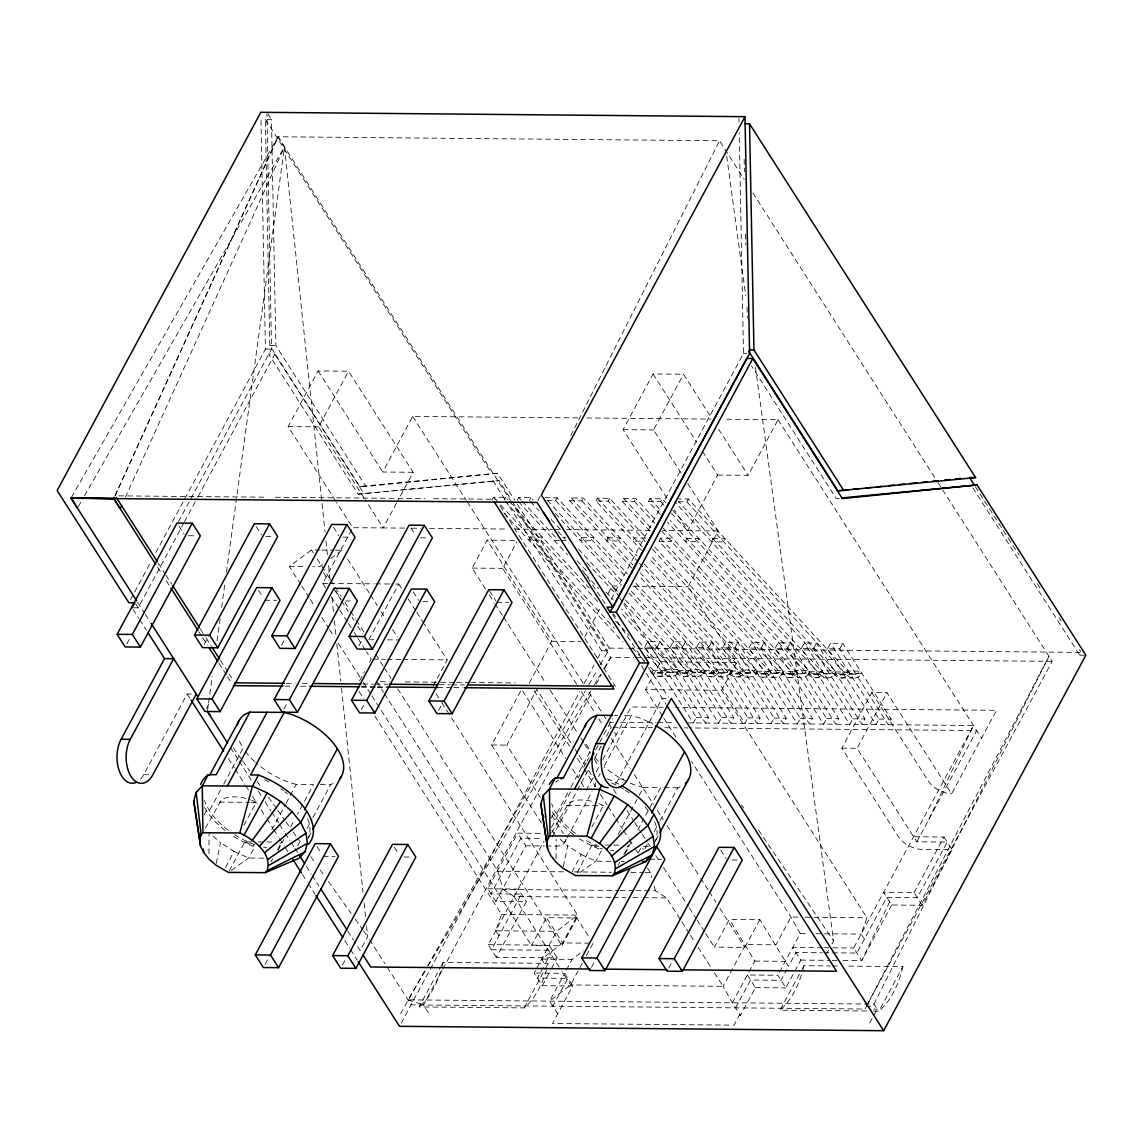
<?xml version="1.0" encoding="UTF-8"?>
<svg xmlns="http://www.w3.org/2000/svg" width="1143" height="1143" viewBox="0 0 1143 1143"><rect width="100%" height="100%" fill="white"/><g stroke="black" fill="none" stroke-linecap="round" stroke-linejoin="round"><path stroke-width="0.75" stroke-dasharray="5 3.75" d="M208.955 853.735L209.04 834.319M556.084 858.65L556.155 839.233M207.44 711.517L212.255 676.227M217.07 640.937L220.199 618.006M221.642 607.419L225.014 582.716M226.457 572.129L284.464 146.861L278.078 136.76L719.533 140.76L744.25 179.451M216.241 863.408L220.513 842.634L209.04 832.547M563.37 866.565L567.642 845.791L557.455 836.819M498.977 935.831L495.748 930.773L501.563 914.443L374.39 715.432M864.379 939.146L861.15 934.088L866.965 917.758L721.619 690.315L645.609 689.629L660.583 661.811L623.535 603.847M659.197 541.368L660.397 538.196L672.584 538.296L671.384 541.482L659.197 541.368L781.926 674.356L794.099 674.456A25.36 14.859 -89.5 0 0 809.673 673.184L797.485 673.084A25.36 14.859 -89.5 0 1 781.926 674.356L783.484 671.455L795.657 671.57L794.099 674.456L661.826 531.124M115.229 495.362L277.992 136.76L512.278 503.377M115.029 495.991L278.078 136.76L71.066 497.977M125.373 497.362L284.464 146.861L321.869 501.834M889.668 901.841L861.736 960.634L840.862 960.449M928.773 819.545L973.465 725.491L684.443 722.862M537.824 500.863L540.239 496.076M570.786 435.526L719.533 140.76M225.614 867.48L234.029 851.335L220.513 842.634M571.971 872.095L581.173 854.478L567.642 845.791M866.651 1005.854L1048.974 656.296L873.952 1004.083L867.98 1007.369M130.531 599.618L150.762 562.027M155.819 552.626L265.447 349.044L260.961 119.415M178.451 521.665L271.534 349.101L266.948 114.129M133.588 607.805L138.16 607.847L183.694 523.28M184.537 521.722L197.182 498.234M198.025 496.662L274.763 354.159L268.676 354.101L358.188 494.162L498.962 480.603L511.378 500.02M126.873 643.809L130.259 637.537M335.628 500.934L288.136 426.61L318.111 370.932L348.558 371.204L413.152 472.288L397.35 501.648M364.203 498.191L318.611 426.839L348.558 371.204M204.226 644.509L208.44 636.68M140.618 779.083A26.303 15.416 -89.5 0 0 143.718 774.654L187.152 693.987L193.238 694.044M206.569 708.346L209.941 702.073M281.564 645.209L284.936 638.937M325.598 587.831L322.74 583.373L351.901 529.238M413.152 472.288L382.705 472.016L412.666 416.395L579.572 417.909M204.154 814.788L206.397 810.616L209.44 810.644L222.914 785.612M223.757 784.041L243.13 748.065A58.25 31.561 28.3 0 1 238.716 739.335M205.411 828.132L221.313 800.1A37.576 20.36 28.3 0 1 250.231 799.771M283.921 709.046L287.293 702.788M396.521 503.191L383.205 527.923L352.73 527.695L336.585 502.42M243.916 825.332L256.261 802.386L251.731 800.314M229.243 870.866L244.888 841.805L251.589 841.848M358.916 645.909L363.131 638.08M368.803 639.694L398.764 584.059L391.692 584.002M271.848 829.761L285.321 804.729M286.164 803.158L296.28 784.384L313.468 784.527L297.423 814.316M359.545 680.828L364.546 671.555M369.532 662.283L371.189 659.182L366.446 651.753M271.034 861.936L272.677 858.879M277.62 849.706L280.907 843.591M278.006 850.392L283.921 839.419M290.665 826.875L294.051 820.603M361.259 709.746L364.631 703.488M297.794 845.649L301.152 839.391M307.053 828.432L312.11 819.045M312.953 817.488L330.641 784.627L335.613 782.469M308.524 837.333L311.053 832.647M491.961 500.077L493.476 497.262L505.663 497.362L508.021 499.934M504.134 500.191L505.663 497.362M485.461 588.888L472.159 568.085L487.204 540.168L515.95 540.425M265.033 964.392L269.248 956.562M517.25 500.305L518.779 497.491L530.952 497.591L533.324 500.163M529.438 500.42L530.952 497.591M433.054 686.143L447.199 659.882L424.41 624.207M576.629 684.186L502.62 568.357L516.807 541.996M438.598 710.46L442.827 702.616M546.968 500.577L555.669 500.663L557.184 497.834L627.536 574.057M632.008 568.271L569.728 500.791L571.243 497.962L583.43 498.077L636.937 556.069M569.728 500.791L581.901 500.891L583.43 498.077M666.812 497.977L623.106 429.597L653.067 373.975L683.514 374.247L711.06 417.352M342.371 965.092L345.757 958.834M595.96 501.02L597.475 498.205L609.662 498.305L646.338 538.067L634.165 537.953L632.965 541.125L645.152 541.239L608.133 501.134L595.96 501.02L641.394 550.254M366.56 926.016L367.689 936.674L360.202 950.576L354.43 941.561M608.133 501.134L609.662 498.305M681.085 473.045L653.539 429.925L683.514 374.247M649.653 531.024L622.192 501.263L623.707 498.434L635.894 498.548L656.011 520.351M541.453 822.931L491.633 744.979L521.594 689.343L565.656 758.309M529.28 683.071L551.798 641.252L487.204 540.168M622.192 501.263L634.365 501.377L635.894 498.548M540.396 797.585L506.863 745.107L536.81 689.486L574.172 747.951M660.368 514.436L648.424 501.506L649.953 498.677L662.126 498.791L665.683 502.634M584.73 636.894L600.518 607.59M607.99 593.717L612.134 586.002L620.978 586.088M648.424 501.506L660.611 501.606L662.126 498.791M611.134 599.261L743.521 353.387L739.207 132.659M400.579 1013.755L426.668 967.407M401.207 1023.171L579.701 691.672M583.93 683.814L594.074 664.969M597.46 658.682L601.689 650.824L506.235 501.463M678.142 501.777L686.843 501.848L688.357 499.02L848.692 672.513A21.603 12.659 -89.5 0 0 857.779 673.198L860.493 671.112L848.32 670.998L845.606 673.084A21.603 12.659 -89.5 0 1 836.519 672.413L678.542 501.477M601.689 650.824L607.776 650.881L609.276 648.095L515.679 501.62M546.525 969.65A82.996 48.635 -89.5 0 1 524.18 1007.883L419.138 1006.926L440.612 967.021M441.441 965.492L443.098 962.42L548.154 963.378A82.996 48.635 -89.5 0 1 546.954 968.107M428.311 1012.598L423.467 1005.011L442.027 970.564M442.87 968.993L592.117 691.801M596.332 683.971L601.389 674.57M604.776 668.312L610.676 657.354L513.236 504.877M551.412 968.678L557.227 957.863L496.333 957.32L526.28 901.684L495.833 901.413L487.761 888.783L517.708 833.147L543.082 833.376M702.459 451.271L717.661 475.059L687.715 530.681L662.783 530.452M495.833 901.413L525.78 845.791L517.708 833.147M551.283 817.945L553.526 813.773L556.57 813.787L570.043 788.756M644.881 647.138L647.867 641.566L660.054 641.68L708.503 717.49L705.502 723.062L657.054 647.238L644.881 647.138L693.33 722.947L696.316 717.39L647.867 641.566M570.886 787.198L590.259 751.208A58.25 31.561 28.3 0 1 585.845 742.493M496.333 957.32L488.261 944.675L543.997 841.148M551.483 827.246L570.628 791.699M579.772 774.711L578.115 777.797L571.414 767.31M583.93 766.982L586.43 762.352M587.259 760.795L588.931 757.709M595.617 749.908L612.505 718.533M551.726 832.818L568.457 803.258A37.576 20.36 28.3 0 1 592.86 801.572M552.226 836.933L576.358 792.128M577.186 790.585L589.659 767.396M594.66 758.123L601.318 745.765M606.304 736.492L611.291 727.219L608.062 722.176L613.391 722.219M721.619 690.315L736.592 662.511L688.157 586.688L718.133 531.009L687.729 483.446M717.661 475.059L748.108 475.331L778.069 419.71L723.119 419.21M657.054 647.238L660.054 641.68M586.188 790.427L592.846 778.069M596.175 771.896L598.675 767.253M602.832 759.524L631.122 706.988L663.197 707.288M598.532 776.554L600.218 773.425M604.433 765.61L631.393 715.532L639.18 717.775A58.25 31.561 28.3 0 1 652.939 724.076M564.642 842.462L566.299 839.362M567.128 837.819L592.088 791.47M670.169 647.367L673.17 641.794L685.357 641.909L733.792 717.718L730.806 723.29L682.357 647.467L670.169 647.367L718.618 723.176L721.619 717.618L673.17 641.794M682.357 647.467L685.357 641.909M591.874 826.96L603.404 805.544L598.861 803.472M615.648 783.398A26.303 15.416 -89.5 0 0 618.749 778.969L662.183 698.302L668.269 698.359M576.901 917.958L561.927 945.761L531.466 945.49L546.454 917.672L576.901 917.958L589.245 937.274M696.416 647.595L699.402 642.037L711.589 642.152L760.038 717.961L757.037 723.519L708.589 647.71L696.416 647.595L744.865 723.419L747.851 717.847L699.402 642.037M577.201 872.48L592.017 844.948L597.046 844.991M708.589 647.71L711.589 642.152M740.007 1014.012L734.02 1025.142L552.498 1023.485L572.7 985.952L542.253 985.68L534.181 973.05L535.853 969.95M536.681 968.407L556.641 931.331L577.572 915.129L450.399 716.118M543.239 967.278L537.41 978.094L567.857 978.379L552.883 1006.183M524.18 1007.883L548.154 963.378M618.134 834.476L638.351 796.928M639.194 795.371L643.409 787.541L660.597 787.684L644.566 817.474M722.647 647.838L725.634 642.28L737.821 642.38L786.27 718.204L783.269 723.762L734.82 647.952L722.647 647.838L771.096 723.648L774.082 718.09L725.634 642.28M542.253 985.68L550.583 970.236M734.82 647.952L737.821 642.38M618.163 865.094L619.806 862.036M623.935 854.392L628.864 845.206L626.964 847.234M625.135 853.55L631.05 842.562M637.808 830.018L643.709 819.045M557.727 1013.77L549.654 1001.139L564.628 973.322L534.181 973.05M566.299 970.236L572.114 959.42L583.287 950.776M638.223 852.878L640.766 848.177M748.879 648.081L751.88 642.509L764.053 642.623L812.502 718.433L809.501 724.005L761.052 648.181L748.879 648.081L797.328 723.89L800.314 718.333L751.88 642.509M582.23 963.306L570.586 984.937L549.654 1001.139M586.388 955.591L593.046 943.218L562.599 942.946L541.668 959.134L544.897 964.192L552.383 950.29L491.49 949.733L521.437 894.112L490.99 893.826L520.937 838.205L542.939 838.405M644.923 848.792L649.138 840.977M654.196 831.59L659.24 822.203M660.082 820.631L677.77 787.784L681.499 786.17M655.653 840.491L659.025 834.233M761.052 648.181L764.053 642.623M591.46 967.364L595.674 959.52M775.111 648.31L778.112 642.752L790.284 642.866L838.733 718.676L835.733 724.233L787.298 648.424L775.111 648.31L823.56 724.133L826.56 718.561L778.112 642.752M787.298 648.424L790.284 642.866M801.343 648.552L804.343 642.995L816.516 643.095L864.965 718.918L861.979 724.476L813.53 648.667L801.343 648.552L849.792 724.362L852.792 718.804L804.343 642.995M813.53 648.667L816.516 643.095M827.575 648.795L830.575 643.223L842.762 643.338L891.197 719.147L888.211 724.719L839.762 648.895L827.575 648.795L876.024 724.605L879.024 719.047L830.575 643.223M839.762 648.895L842.762 643.338M668.812 968.064L673.027 960.234M759.824 919.615L744.85 947.433L714.404 947.147L729.377 919.343L759.824 919.615L788.499 966.406L795.985 952.505L822.088 952.733M922.144 905.285L914.057 892.64L883.61 892.369L891.683 904.999L922.144 905.285L952.09 849.649L921.644 849.378A18.788 10.173 28.3 0 1 898.341 836.605L841.82 748.151L871.766 692.529L886.997 692.672L951.59 793.756L996.525 710.317L675.67 707.403M832.533 952.833L856.893 953.048L886.839 897.426L917.3 897.698L947.247 842.077L916.8 841.791L857.05 748.294L886.997 692.672M747.336 974.979L755.409 987.623L740.435 1015.427L732.363 1002.797L747.336 974.979L777.783 975.25L785.855 987.895L800.829 960.077L792.756 947.447L822.346 947.718M748.994 971.893L754.823 961.077L729.377 919.343M735.592 1007.855L750.565 980.037L781.012 980.308L786.841 969.493M779.455 972.164L800.243 933.531L790.956 917.072L691.515 761.452M866.565 1010.984L779.969 1010.198L801.457 970.307M802.272 968.764L803.929 965.692L830.432 965.935M826.918 953.262L828.589 950.176M831.918 943.989L833.576 940.903L755.352 366.503M891.683 904.999L861.736 960.634L853.664 947.99L973.465 725.491M916.8 841.791L976.693 730.548L689.729 727.934M914.057 892.64L944.018 837.019L913.571 836.747M867.537 1004.326L865.008 1009.026L411.294 1004.897L385.948 965.249M868.38 1002.754L1052.203 661.354L936.503 480.303M869.694 1023.042L873.023 1016.856M873.852 1015.313L877.181 1009.14L873.952 1004.083L408.065 999.854L427.139 967.592M873.638 1011.055L878.938 1011.098L902.899 966.592L846.349 966.078M1084.321 655.21L1079.764 655.168L1081.264 652.382L1079.349 649.395M78.324 506.549L83.639 497.291M84.511 495.733L284.464 146.861M427.553 965.864L585.287 690.915M588.831 684.728L596.803 670.827M600.346 664.654L607.447 652.296M428.054 966.064L590.688 691.144M594.317 685L600.675 674.241M604.318 668.098L610.676 657.354L633.822 657.554M279.835 844.091L281.735 842.048M300.766 584.473L289.236 566.414L311.482 549.983L319.94 550.054M322.469 564.642L319.683 566.699L312.911 566.628M330.798 558.47L341.928 550.254L343.843 553.241M231.315 870.337L248.674 858.036L254.675 846.906A62.008 33.59 28.3 0 1 230.815 834.59M579.887 872.466L595.817 861.179L601.804 850.063A62.008 33.59 28.3 0 1 579.444 838.733M497.519 473.231L365.903 486.532L275.877 345.643L271.462 119.472L265.376 119.415L269.791 345.586L359.816 486.475L497.519 473.231L514.721 500.134M358.188 494.162L498.962 480.603M320.34 784.569L330.641 784.627M664.04 787.698L677.77 787.784M219.413 802.129L249.56 802.329M566.557 805.286L603.404 805.544M266.676 841.962L275.049 842.02M613.805 845.12L622.178 845.163M620.92 861.379L624.264 861.408M288.136 426.61L318.611 426.839M614.191 715.404L617.634 715.432M624.507 715.489L631.393 715.532M251.246 802.343L256.261 802.386M258.304 841.905L263.319 841.948M605.433 845.063L610.462 845.091M263.747 858.15L248.674 858.036L234.029 851.335M610.876 861.308L595.817 861.179L581.173 854.478M269.791 345.586L275.877 345.643M265.447 349.044L271.534 349.101M743.521 353.387L746.565 353.416M586.673 417.967L710.717 419.095M359.816 486.475L365.903 486.532M839.291 498.534L836.247 498.505L751.508 365.889M545.011 497.719L557.184 497.834M676.185 498.919L688.357 499.02M118.815 495.862L266.448 497.205M275.334 497.276L424.739 498.634M433.64 498.719L495.891 499.277L615.391 686.286M404.579 528.109L383.205 527.923L365.16 499.677M411.694 528.18L420.595 528.252M429.511 528.337L507.863 529.052M514.979 529.109L552.369 529.452M554.155 529.466L559.499 529.523M566.614 529.58L652.096 530.366M562.427 537.296L565.899 537.339M188.481 535.724L196.939 535.796M265.819 536.424L274.277 536.496M343.171 537.124L351.63 537.196M420.51 537.824L428.968 537.896M559.484 540.468L554.269 540.41L555.455 537.239L522.322 501.334M561.227 540.482L566.442 540.525L568.857 543.139M321.626 550.069L333.47 550.183M335.156 550.197L341.928 550.254M289.236 566.414L306.153 566.571M472.159 568.085L502.62 568.357M322.74 583.373L328.055 583.416M329.813 583.444L374.004 583.844M375.776 583.859L389.92 583.987M633.351 586.202L688.157 586.688M264.79 600.232L276.635 600.332M345.515 600.961L353.973 601.032M422.853 601.661L431.311 601.732M496.819 602.332L508.664 602.447M370.503 639.709L373.875 639.737M387.42 639.866L399.25 639.966M551.798 641.252L580.558 641.509M609.276 648.095L627.093 648.267M628.864 648.281L635.994 648.338M637.78 648.367L1081.264 652.382M635.594 657.568L642.723 657.639M644.495 657.654L1052.203 661.354M372.961 659.211L385.334 659.311M387.106 659.34L401.25 659.468M403.008 659.482L447.199 659.882M660.583 661.811L736.592 662.511M658.311 672.527L670.484 672.641M683.6 672.756L695.787 672.87M709.846 672.998L722.019 673.113M736.078 673.241L748.251 673.341M762.31 673.47L774.483 673.584M788.541 673.713L800.729 673.827M814.773 673.956L826.96 674.056M841.005 674.184L853.192 674.299M658.182 676.285L670.37 676.399M683.485 676.513L695.673 676.627M709.717 676.756L721.905 676.87M735.949 676.999L748.136 677.099M762.195 677.227L774.368 677.342M788.427 677.47L800.6 677.585M814.659 677.713L826.832 677.813M840.891 677.942L853.078 678.056M380.333 681.714L389.206 681.799M405.165 681.942L438.855 682.257M440.626 682.271L454.8 682.4M456.586 682.414L468.987 682.528M470.759 682.542L515.093 682.942M286.35 683.3L295.237 683.385M302.352 683.443L309.467 683.514M362.831 684L373.49 684.1M375.275 684.114L387.72 684.228M439.312 684.686L449.985 684.786M451.756 684.8L464.201 684.914M284.85 686.086L293.737 686.171M300.852 686.229L307.967 686.3M361.331 686.786L375.561 686.914M377.333 686.929L388.006 687.014M437.812 687.472L452.042 687.6M453.814 687.615L462.715 687.7M361.517 687.043L375.661 687.172M377.433 687.2L386.263 687.272M696.316 717.39L708.503 717.49M721.619 717.618L733.792 717.718M747.851 717.847L760.038 717.961M774.082 718.09L786.27 718.204M800.314 718.333L812.502 718.433M826.56 718.561L838.733 718.676M852.792 718.804L864.965 718.918M879.024 719.047L891.197 719.147M620.506 722.29L656.025 722.605M657.796 722.619L673.784 722.762M613.077 727.248L652.296 727.605M664.769 727.705L677.242 727.82M684.371 727.891L687.943 727.92M491.633 744.979L506.863 745.107M841.82 748.151L857.05 748.294M143.718 774.654L152.862 774.74M618.749 778.969L624.835 779.012M648.367 846.663L641.609 846.606L643.395 849.406M525.78 845.791L544.397 845.949M546.083 845.963L556.241 846.063A18.788 10.173 28.3 0 0 565.314 838.39M323.255 856.278L335.085 856.378M403.979 857.007L412.437 857.093M649.681 859.236L661.526 859.35M732.091 859.993L738.864 860.05M384.477 693.715L497.905 871.223L563.513 871.823M574.157 871.909L611.391 872.252M630.893 872.438L643.295 872.538M645.081 872.566L650.396 872.609L651.781 877.567M487.761 888.783L518.208 889.054L526.28 901.684M497.905 871.223L502.991 889.425L618.234 890.468M620.006 890.483L634.194 890.611M635.965 890.626L655.468 890.811L666.54 897.884L680.914 920.372M502.991 889.425L514.064 896.498L611.576 897.384M613.348 897.398L625.764 897.512M632.851 897.569L641.723 897.655M643.495 897.669L666.54 897.884M501.563 914.443L577.572 915.129L562.599 942.946L546.454 917.672M798.028 917.129L790.956 917.072L776.04 944.775L745.536 944.604L723.062 986.323L732.363 1002.797M805.101 917.2L812.173 917.257M813.93 917.286L866.965 917.758M495.748 930.773L556.641 931.331M800.243 933.531L808.944 933.617M815.902 933.674L822.874 933.745M824.603 933.76L861.15 934.088M488.261 944.675L549.154 945.232L557.227 957.863M824.074 947.733L853.664 947.99M823.832 952.748L830.79 952.819M800.829 960.077L830.418 960.349M832.161 960.363L839.119 960.434M541.668 959.134L572.114 959.42M754.823 961.077L785.27 961.349M832.204 965.949L839.276 966.021M755.409 987.623L785.855 987.895M873.709 1009.098L877.181 1009.14M739.25 1015.413L740.435 1015.427M623.106 429.597L653.539 429.925M718.133 531.009L687.715 530.681L674.413 509.878M643.409 787.541L635.608 785.298A58.25 31.561 28.3 0 1 604.09 766.753M296.28 784.384L288.479 782.141A58.25 31.561 28.3 0 1 255.746 762.538M408.065 999.854L423.467 1005.011M592.017 844.948L596.56 847.02A37.576 20.36 28.3 0 0 602.561 848.92M244.888 841.805L249.431 843.877A37.576 20.36 28.3 0 0 253.932 845.363M686.843 501.848L846.577 674.941A25.36 14.859 -89.5 0 0 862.136 673.67L849.949 673.556A25.36 14.859 -89.5 0 1 834.39 674.827L674.656 501.734M672.784 510.321L822.46 672.284A21.603 12.659 -89.5 0 0 831.547 672.956L834.261 670.87L822.088 670.755L819.36 672.856A21.603 12.659 -89.5 0 1 810.273 672.17L670.069 520.479M660.611 501.606L664.183 505.492M671.355 513.25L820.331 674.699A25.36 14.859 -89.5 0 0 835.904 673.427L823.717 673.313A25.36 14.859 -89.5 0 1 808.158 674.584L667.526 522.194M649.953 498.677L661.783 511.507M663.111 528.037L796.228 672.041A21.603 12.659 -89.5 0 0 805.315 672.727L808.03 670.627L795.857 670.512L793.128 672.613A21.603 12.659 -89.5 0 1 784.041 671.927L660.397 538.196M634.365 501.377L654.668 523.365M623.707 498.434L652.11 529.209M654.753 547.183L769.996 671.798A21.603 12.659 -89.5 0 0 779.083 672.484L781.798 670.398L769.61 670.284L766.896 672.37A21.603 12.659 -89.5 0 1 757.809 671.698L649.795 554.884M652.367 549.069L767.867 674.227A25.36 14.859 -89.5 0 0 783.426 672.956L771.254 672.841A25.36 14.859 -89.5 0 1 755.694 674.113L648.61 558.084M597.475 498.205L642.58 547.068M644.152 563.885L743.75 671.57A21.603 12.659 -89.5 0 0 752.837 672.241L755.566 670.155L743.379 670.041L740.664 672.141A21.603 12.659 -89.5 0 1 731.577 671.455L640.394 572.886M581.901 500.891L638.165 561.856M639.366 563.17L741.636 673.984A25.36 14.859 -89.5 0 0 757.195 672.713L745.022 672.598A25.36 14.859 -89.5 0 1 729.463 673.87L639.223 576.086M571.243 497.962L633.179 565.071M635.951 583.187L717.518 671.327A21.603 12.659 -89.5 0 0 726.605 672.013L729.334 669.912L717.147 669.798L714.432 671.898A21.603 12.659 -89.5 0 1 705.345 671.212L629.779 589.588M555.669 500.663L626.364 577.272M634.794 586.402L715.404 673.741A25.36 14.859 -89.5 0 0 730.963 672.47L718.79 672.37A25.36 14.859 -89.5 0 1 703.216 673.627L628.621 592.803M547.383 500.291L622.564 581.773M555.427 513.478L621.406 584.987M551.069 519.393L561.727 530.938M578.458 549.069L618.134 592.06M625.35 599.875L691.286 671.084A21.603 12.659 -89.5 0 0 700.373 671.77L703.102 669.684L690.915 669.569L688.2 671.655A21.603 12.659 -89.5 0 1 679.113 670.984L621.578 608.89M530.623 501.72L538.982 510.764M558.084 531.466L565.256 539.239M586.902 562.685L615.777 593.974M624.192 603.104L689.172 673.513A25.36 14.859 -89.5 0 0 704.731 672.241L692.544 672.127A25.36 14.859 -89.5 0 1 676.985 673.398L620.435 612.119M518.779 497.491L521.137 500.048M577.101 560.684L589.116 573.715M605.947 591.945L613.162 599.761M518.451 501.606L567.5 554.755M585.545 574.315L598.789 588.659M509.206 501.22L589.231 587.916M613.277 613.977L615.677 616.577M638.523 641.337L665.998 670.855A21.603 12.659 -89.5 0 0 675.07 671.541L677.799 669.441L665.612 669.341L662.897 671.427A21.603 12.659 -89.5 0 1 653.81 670.741L650.381 667.283M505.335 501.491L597.703 601.575M615.748 621.135L628.979 635.465M647.024 655.025L663.869 673.27A25.36 14.859 -89.5 0 0 679.428 672.013L667.255 671.898A25.36 14.859 -89.5 0 1 651.696 673.17L648.081 669.255M493.476 497.262L495.848 499.82M500.577 504.949L614.32 628.193M632.35 647.738L644.366 660.768M503.892 513.021L622.821 641.88M551.855 830.304L555.098 834.347M233.286 747.836L241.559 759.452M242.587 760.909L249.831 771.082M257.061 781.24L261.204 787.056M268.434 797.228L276.706 808.844M277.749 810.301L284.978 820.46M286.007 821.917L292.222 830.632M293.251 832.09L299.452 840.805M310.825 856.779L315.997 864.037M320.126 869.852L324.269 875.667M328.398 881.467L351.144 913.428M355.287 919.243L362.517 929.402M363.56 930.859L367.689 936.674M582.487 570.171L591.502 583.459M592.503 584.93L605.504 604.133M612.505 614.477L644.509 661.74M648.51 667.655L668.526 697.187M741.55 805.015L743.55 807.972M758.552 830.118L833.576 940.903M975.236 486.475L1019.17 555.241M1037.315 583.63L1040.187 588.116M1059.29 618.006L1061.204 621.006M972.85 487.875L1079.764 655.168M752.908 192.996L935.545 478.803M778.069 419.71L981.537 738.121M718.661 429.254L748.108 475.331M871.766 692.529L928.287 780.983A18.788 10.173 28.3 0 0 951.59 793.756M653.067 373.975L696.759 442.355M944.018 837.019L952.09 849.649M612.134 586.002L618.792 596.403M619.735 597.889L622.592 602.361M641.452 665.869L645.224 671.77M646.166 673.241L666.012 704.302M645.609 689.629L662.826 716.561M663.783 718.061L676.213 737.506M267.819 113.771L271.462 119.472M512.335 501.52L607.776 650.881M265.376 119.415L491.433 473.173M492.876 480.546L505.292 499.962M720.747 850.121L726.119 858.536M412.666 416.395L466.301 500.334M467.258 501.834L584.116 684.7M588.902 692.187L602.318 713.175M603.275 714.675L606.147 719.176M614.52 732.277L616.134 734.806M581.444 691.701L594.903 712.761M598.746 718.776L602.59 724.805M611.234 738.335L630.465 768.425M634.308 774.44L653.539 804.529M657.382 810.544L663.14 819.56M666.998 825.589L699.673 876.724M700.63 878.238L708.331 890.268M709.289 891.769L716.018 902.298M719.861 908.314L744.85 947.433M489.647 591.102L495.919 600.932M489.261 594.846L494.019 602.275M494.962 603.761L502.563 615.648M503.52 617.134L545.411 682.685M550.212 690.201L577.086 732.277M580.93 738.292L583.816 742.793M584.773 744.293L590.531 753.308M594.374 759.323L598.218 765.339M613.577 789.37L616.463 793.885M627.021 810.416L633.751 820.931M634.708 822.431L641.423 832.947M642.38 834.447L647.195 841.962M648.152 843.477L650.067 846.477M655.825 855.493L659.668 861.508M663.511 867.508L688.472 906.585M689.443 908.085L696.158 918.601M697.116 920.101L704.802 932.131M705.76 933.631L714.404 947.147M575.143 749.451L578.015 753.951M578.972 755.452L584.716 764.438M588.545 770.439L593.331 777.94M534.081 690.601L570.614 747.751M577.344 758.28L583.101 767.31M584.073 768.81L595.603 786.87M600.404 794.385L607.133 804.915M608.105 806.415L614.82 816.945M615.791 818.459L622.521 828.989M623.478 830.49L628.279 838.005M629.25 839.519L634.051 847.034M635.008 848.535L637.894 853.049M647.51 868.094L650.396 872.609M681.871 921.872L689.529 933.86M690.486 935.36L694.33 941.361M698.159 947.347L710.617 966.835M714.446 972.836L723.062 986.323L570.586 984.937L561.956 971.45M318.111 370.932L382.705 472.016M581.344 782.855L583.759 786.641M410.851 527.966L415.338 534.981M274.763 354.159L364.274 494.219M413.194 591.803L418.581 600.232M551.883 815.573L563.385 833.561M398.764 584.059L401.607 588.531M408.251 598.932L415.852 610.819M416.809 612.305L423.453 622.721M333.499 527.266L338.885 535.681M436.054 693.672L440.841 701.159M441.798 702.659L449.442 714.632M347.658 559.227L369.632 593.617M370.589 595.117L377.276 605.576M381.105 611.562L385.877 619.035M392.563 629.507L397.35 636.98M311.482 549.983L313.382 552.969M317.211 558.956L329.627 578.387M330.584 579.887L334.413 585.859M335.356 587.359L341.1 596.332M344.915 602.318L349.701 609.79M350.644 611.276L355.43 618.763M356.387 620.249L364.031 632.222M335.856 591.102L341.228 599.532M323.483 572.643L328.227 580.072M333.927 588.988L340.585 599.403M341.528 600.889L348.186 611.291M351.987 617.234L353.887 620.206M357.688 626.164L362.431 633.593M375.733 654.396L383.334 666.298M384.277 667.783L391.006 678.299M397.721 688.815L561.927 945.761M331.299 596.76L338.899 608.648M339.842 610.133L347.443 622.021M348.401 623.506L353.144 630.95M354.101 632.436L356.945 636.894M357.902 638.38L365.489 650.267M564.628 973.322L572.7 985.952M376.79 681.685L383.519 692.215M514.064 896.498L560.999 969.95M301.723 585.973L309.424 598.003M310.382 599.518L314.225 605.533M321.912 617.563L328.641 628.093M329.598 629.593L334.413 637.122M338.257 643.138L362.288 680.742M363.245 682.242L370.946 694.287M371.904 695.787L531.466 945.49M256.161 526.566L261.547 534.981M359.088 691.486L363.874 698.973M258.504 590.402L262.99 597.418M394.306 847.149L398.793 854.164M178.822 525.866L184.194 534.281M158.277 563.156L164.978 573.629M165.921 575.115L171.664 584.102M200.339 628.979L205.126 636.451M206.083 637.951L210.855 645.438M220.428 660.397L228.071 672.355M229.029 673.856L232.843 679.842M157.577 567.185L161.42 573.186M166.206 580.673L170.036 586.673M198.782 631.65L201.654 636.151M202.611 637.637L207.397 645.138M218.899 663.126L226.557 675.127M227.514 676.627L231.343 682.614M316.968 846.449L321.454 853.464M369.618 939.675L384.991 963.749M137.66 602.332L144.347 612.805M145.304 614.291L150.09 621.778M230.5 747.608L238.187 759.638M239.144 761.138L252.603 782.183M258.361 791.213L261.247 795.714M265.09 801.729L270.848 810.758M271.805 812.259L278.535 822.789M279.492 824.289L284.307 831.804M285.264 833.304L290.065 840.819M291.022 842.334L293.908 846.834M294.865 848.335L297.752 852.849M306.395 866.38L311.196 873.895M312.168 875.409L318.883 885.925M347.715 931.031L353.473 940.06M135.746 604.061L138.16 607.847M133.031 609.29L138.76 618.263M139.717 619.749L146.39 630.222M187.152 693.987L190.038 698.502M228.471 758.652L234.229 767.667M235.201 769.182L244.802 784.212M245.774 785.712L248.645 790.227M252.489 796.242L257.304 803.758M261.147 809.773L265.948 817.288M266.905 818.802L272.677 827.818M273.634 829.318L278.435 836.847M279.406 838.348L284.207 845.863M285.164 847.363L288.05 851.878M302.466 874.438L307.267 881.953M308.224 883.453L314.954 893.983M344.743 940.603L349.544 948.119M350.501 949.619L357.23 960.149M654.082 885.839L655.468 890.811M726.705 156.177L745.722 295.808M322.055 503.606L325.041 532.009M325.984 540.882L327.469 555.084M328.598 565.728L330.098 579.93M331.97 597.675L333.456 611.876M334.399 620.749L335.899 634.951M336.828 643.823L340.757 681.099M341.5 688.2L363.017 892.297M364.131 902.956L365.817 918.929M744.136 159.377L744.379 171.836M745.593 234.172L745.808 244.859M747.022 307.181L747.236 317.868M738.935 118.415L738.992 121.972M595.274 782.755A18.788 10.173 28.3 0 1 594.589 786.827M803.929 965.692A82.996 48.635 -89.5 0 1 802.743 970.421M801.372 975.022A82.996 48.635 -89.5 0 1 779.969 1010.198M902.899 966.592A82.996 48.635 -89.5 0 1 878.938 1011.098M443.098 962.42A82.996 48.635 -89.5 0 1 441.898 967.149M440.541 971.736A82.996 48.635 -89.5 0 1 419.138 1006.926M254.789 844.734A58.25 31.561 28.3 0 1 233.772 834.09M228.329 830.275A58.25 31.561 28.3 0 1 204.526 800.514M264.533 779.74A58.25 31.561 28.3 0 1 272.105 783.498M280.764 788.77A58.25 31.561 28.3 0 1 283.493 790.685M284.807 791.67A58.25 31.561 28.3 0 1 287.393 793.671M307.567 818.588A58.25 31.561 28.3 0 1 307.681 838.905M254.56 761.467A58.25 31.561 28.3 0 1 244.873 750.608M225.128 830.461A62.008 33.59 28.3 0 1 204.54 807.515M266.805 847.363A37.576 20.36 28.3 0 1 263.547 847.206M598.832 846.677A58.25 31.561 28.3 0 1 583.773 839.048M575.458 833.418A58.25 31.561 28.3 0 1 551.669 803.672M555.655 782.241A58.25 31.561 28.3 0 1 558.356 780.026M611.662 782.898A58.25 31.561 28.3 0 1 617.763 785.855M619.249 786.655A58.25 31.561 28.3 0 1 623.635 789.184M625.064 790.084A58.25 31.561 28.3 0 1 630.622 793.842M645.009 806.787A58.25 31.561 28.3 0 1 649.996 813.173M654.696 821.731A58.25 31.561 28.3 0 1 654.81 842.048M598.375 761.367A58.25 31.561 28.3 0 1 593.946 756.323M573.643 834.661A62.008 33.59 28.3 0 1 551.669 810.673M607.076 778.74A62.008 33.59 28.3 0 1 618.834 784.127M613.934 850.521A37.576 20.36 28.3 0 1 610.676 850.363M530.166 537.01L528.966 540.182L541.153 540.296L542.339 537.124L530.166 537.01M581.701 537.481L580.501 540.653L592.688 540.768L593.874 537.581L581.701 537.481M607.933 537.71L606.733 540.896L618.92 540.996L620.106 537.824L607.933 537.71M686.629 538.424L685.443 541.611L697.616 541.711L698.816 538.539L686.629 538.424M712.861 538.667L711.675 541.839L723.848 541.953L725.048 538.782L712.861 538.667M653.253 670.269L651.696 673.17L663.869 673.27L665.426 670.384L653.253 670.269M678.542 670.498L676.985 673.398L689.172 673.513L690.729 670.612L678.542 670.498M704.774 670.741L703.216 673.627L715.404 673.741L716.961 670.855L704.774 670.741M731.02 670.984L729.463 673.87L741.636 673.984L743.193 671.084L731.02 670.984M757.252 671.212L755.694 674.113L767.867 674.227L769.425 671.327L757.252 671.212M809.715 671.698L808.158 674.584L820.331 674.699L821.903 671.798L809.715 671.698M835.947 671.927L834.39 674.827L846.577 674.941L848.135 672.041L835.947 671.927"/><path stroke-width="1.5" d="M200.525 845.949L193.738 800.943L196.167 792.356L202.297 785.812L252.474 786.155L267.119 792.856L280.649 801.543L292.108 811.644L300.752 822.446L305.967 833.218L307.424 843.248L304.995 851.821L298.852 858.379L265.262 872.652L228.414 872.395L215.884 865.137L208.926 859.022L203.697 852.478L200.525 845.949L199.654 839.862L201.125 834.676L202.94 832.733L239.787 832.99L252.474 786.155L258.461 775.025A62.008 33.59 28.3 0 1 308.353 844.263M547.668 849.092L540.868 804.1L543.296 795.514L549.44 788.956L599.618 789.313L614.262 796.014L627.778 804.701L639.251 814.788L647.881 825.589L653.11 836.376L654.553 846.391L652.124 854.978L645.981 861.536L612.391 875.795L575.543 875.552L563.013 868.294L556.069 862.179L550.826 855.636L547.668 849.092L546.797 843.02L548.269 837.819L550.083 835.876L586.931 836.133L599.618 789.313L601.861 785.141M265.262 872.652L267.076 870.709C272.548 853.264 253.603 839.491 239.787 832.99M612.391 875.795L614.22 873.866C619.677 856.421 600.732 842.648 586.931 836.133M121.687 505.477L120.215 508.721L113.843 498.605L114.286 497.619L113.757 498.605L155.662 564.185M117.115 634.308L177.022 523.051L192.253 523.194L200.325 535.824L140.418 647.081L125.187 646.938L117.115 634.308L132.345 634.436L140.418 647.081M132.074 607.805L134.603 603.104M132.345 634.436L192.253 523.194M135.674 782.612A26.303 15.416 -89.5 0 1 119.015 770.211A26.303 15.416 -89.5 0 1 121.115 739.264L164.549 658.611L148.304 633.208M196.282 694.072L152.862 774.74A26.303 15.416 -89.5 0 1 131.074 776.511A26.303 15.416 -89.5 0 1 130.245 739.35L173.679 658.697L164.549 658.611M194.467 635.008L254.36 523.751L269.591 523.894L277.663 536.524L217.756 647.781L202.54 647.638L194.467 635.008L209.683 635.151L217.756 647.781M209.683 635.151L269.591 523.894M196.81 698.844L256.718 587.588L271.934 587.731L280.006 600.361L220.113 711.618L204.883 711.475L196.81 698.844L212.041 698.987L220.113 711.618M212.041 698.987L271.934 587.731M271.805 635.708L331.713 524.451L346.929 524.594L355.016 537.224L295.108 648.481L279.878 648.338L271.805 635.708L287.036 635.851L295.108 648.481M339.471 779.026A58.25 31.561 28.3 0 0 292.051 714.632L284.25 712.389L249.888 712.146L216.184 774.725L208.297 774.683L202.297 785.812L202.94 832.733M209.669 775.211L239.144 720.461M287.036 635.851L346.929 524.594M227.371 785.955L267.062 712.246M274.149 699.545L334.056 588.288L349.287 588.431L357.359 601.061L297.451 712.318L282.221 712.189L274.149 699.545L289.379 699.687L297.451 712.318M289.379 699.687L349.287 588.431M284.25 712.389L250.56 774.968L258.461 775.025M349.144 636.408L409.051 525.151L424.282 525.294L432.354 537.939L372.447 649.181L357.23 649.053L349.144 636.408L364.374 636.551L372.447 649.181M364.374 636.551L424.282 525.294M351.501 700.245L411.394 589.002L426.625 589.131L434.697 601.775L374.79 713.018L359.574 712.889L351.501 700.245L366.717 700.388L374.79 713.018M304.538 809.73L337.399 748.722M306.738 811.316L300.752 822.446L264.519 852.907M366.717 700.388L426.625 589.131M312.739 829.518L341.371 776.326M255.275 954.891L315.182 843.634L330.398 843.777L338.471 856.421L278.578 967.664L263.347 967.535L255.275 954.891L270.491 955.034L278.578 967.664M270.491 955.034L330.398 843.777M428.839 700.959L488.747 589.702L503.963 589.831L512.05 602.475L452.142 713.732L436.912 713.589L428.839 700.959L444.07 701.088L452.142 713.732M744.979 116.686L541.311 494.948L613.005 607.133L749.608 353.444L744.979 116.686L260.818 112.3L57.15 490.561L128.845 602.747L134.931 602.804M444.07 701.088L503.963 589.831M332.613 955.591L392.52 844.348L407.751 844.477L415.823 857.121L355.916 968.364L340.685 968.235L332.613 955.591L347.843 955.734L355.916 968.364M347.843 955.734L407.751 844.477M883.668 1030.7L671.312 698.387L627.878 779.04A26.303 15.416 -89.5 0 1 606.09 780.826A26.303 15.416 -89.5 0 1 605.276 743.664L648.71 663.011L616.234 612.191L610.148 612.134L746.75 358.445L752.837 358.488L842.348 498.562L977.036 484.946L1085.85 655.225L883.668 1030.7L399.507 1026.314L358.188 961.649M616.234 612.191L752.837 358.488M612.477 715.389L597.017 715.304L563.328 777.883L555.427 777.84L549.44 788.956L550.083 835.876M556.798 778.369L586.288 723.605M608.019 787.556A26.303 15.416 -89.5 0 1 593.431 772.497A26.303 15.416 -89.5 0 1 596.132 743.579L639.566 662.926L537.024 502.449L71.137 498.219L136.703 600.832M574.5 789.113L593.931 753.037M651.681 812.887L684.528 751.865M653.882 814.473L647.881 825.589L611.648 856.05M605.004 970.636L596.917 957.991L656.825 846.749L664.897 859.379L605.004 970.636L589.774 970.493L581.701 957.863L629.793 868.537M659.868 832.661L688.515 779.469M648.238 857.364L645.981 861.536L642.637 861.508M659.04 958.563L718.947 847.306L734.177 847.449L742.25 860.079L682.342 971.336L667.112 971.193L659.04 958.563L674.27 958.706L682.342 971.336M674.27 958.706L734.177 847.449M244.131 834.962L267.119 792.856M591.26 838.119L614.262 796.014M252.332 840.234L280.649 801.543M599.461 843.391L627.778 804.701M259.275 846.349L292.108 811.644M606.404 849.506L639.251 814.788M267.676 859.436L305.967 833.218M614.805 862.579L653.11 836.376M268.548 865.508L307.424 843.248M615.691 868.666L654.553 846.391M267.076 870.709L304.995 851.821M614.22 873.866L652.124 854.978M249.888 712.146L244.916 714.304A58.25 31.561 28.3 0 0 237.344 725.105M597.017 715.304L592.045 717.447A58.25 31.561 28.3 0 0 584.945 726.634M560.842 778.955L563.328 777.883M748.808 351.43L837.89 490.818L848.42 489.747M853.678 489.218L858.95 488.69M865.965 487.975L871.237 487.447M876.495 486.918L881.767 486.375M888.783 485.675L894.04 485.146M899.312 484.603L904.57 484.075M909.842 483.546L916.857 482.832M922.13 482.303L927.387 481.774M932.659 481.232L937.917 480.703M944.932 480.003L950.204 479.46M955.462 478.931L960.734 478.403M837.89 490.818L975.593 477.574L749.537 123.801L744.965 123.773M841.562 497.962L977.036 484.946M749.379 349.944L753.951 349.987L843.977 490.876M975.593 477.574L969.507 477.517L974.279 484.989M613.005 607.133L606.904 607.09L610.148 612.134M639.566 662.926L648.71 663.011M234.758 682.828L284.564 683.285M313.025 683.543L361.045 683.985M389.506 684.243L437.526 684.671M467.758 684.957L613.62 686.271M233.258 685.614L283.064 686.071M309.753 686.314L359.545 686.757M388.006 687.014L437.812 687.472M464.487 687.715L613.891 689.072L494.39 502.063M121.115 739.264L130.245 739.35M596.132 743.579L605.276 743.664M581.701 957.863L596.917 957.991M590.259 969.007L370.703 967.007L363.06 955.062M604.547 969.135L667.012 969.707M681.299 969.835L836.59 971.236L666.969 705.803M71.066 497.977L113.843 498.605L71.066 497.977L77.438 508.092M210.541 715.875L207.44 711.517L227.614 743.093M543.482 512.564L549.483 521.422M116.215 497.319L157.32 561.656M172.622 585.587L199.382 627.478M211.812 646.924L219.47 658.897M170.993 588.174L197.825 630.15M209.312 648.138L217.942 661.626M151.047 623.264L197.882 696.558M299.68 855.864L304.481 863.379M320.812 888.94L346.758 929.53M190.995 700.002L223.671 751.137M292.851 859.393L301.495 872.938M315.911 895.483L342.814 937.589M542.311 814.116L543.811 817.202M540.868 804.1L546.797 843.02M193.738 800.943L199.654 839.862M543.296 795.514L548.269 837.819M196.167 792.356L201.125 834.676M203.325 849.063L203.697 852.478M749.537 123.801L753.951 349.987M200.725 784.455A62.008 33.59 28.3 0 1 208.297 774.683M621.806 785.755A62.008 33.59 28.3 0 1 655.482 847.42M549.297 784.384A62.008 33.59 28.3 0 1 555.427 777.84M655.868 725.734A58.25 31.561 28.3 0 1 685.443 783.426"/></g></svg>
